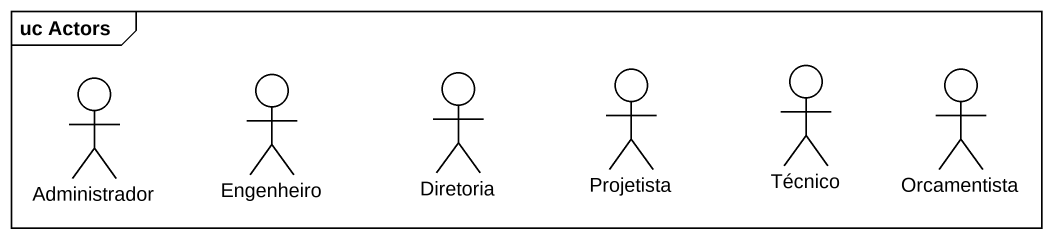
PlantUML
@startuml
mainframe uc Actors
actor Administrador
actor Engenheiro
actor Diretoria
actor Projetista
actor Técnico
actor Orcamentista
@enduml
